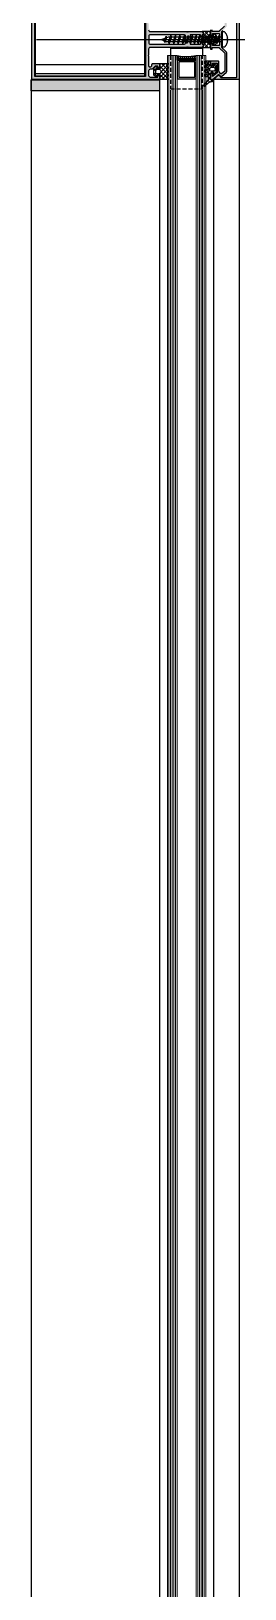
# Model space of a CAD drawing. Header units: millimetres. Extents: x 809 to 8159, y 33 to 4533.
# Drawn here: x 4970.9 to 4984.2, y 1358.6 to 1455.8 of the extents above; entities that cross this region are included whole.
import ezdxf

# ---------------------------------------------------------------- set-up
doc = ezdxf.new("R2010")
doc.units = ezdxf.units.MM
doc.linetypes.add('DASHDOT', pattern=[25.4, 12.7, -6.35, 0, -6.35])
doc.linetypes.add('HIDDEN', pattern=[0.375, 0.25, -0.125])
for name, color, linetype in [('1', 3, 'Continuous'), ('11', 11, 'Continuous'), ('3', 11, 'Continuous'), ('5', 11, 'Continuous'), ('EKSEN', 11, 'Continuous'), ('FITILLER', 240, 'Continuous'), ('GORUNUS-TARAMA', 11, 'Continuous')]:
    doc.layers.add(name, color=color, linetype=linetype)
doc.layers.add('cam', color=5, linetype='Continuous', lineweight=0)

# ---------------------------------------------------------------- blocks, each defined once
blk = doc.blocks.new('ajsdfxcvzx')
h = blk.add_hatch(color=256)
edge = h.paths.add_edge_path()
edge.add_line((36934.791, -7133.723), (36934.721, -7133.723))
edge.add_line((36934.721, -7133.723), (36934.721, -7133.633))
edge.add_line((36934.721, -7133.633), (36934.241, -7133.633))
edge.add_arc((36934.241, -7133.733), 0.1, 90, 180)
edge.add_line((36934.141, -7133.733), (36934.141, -7134.013))
edge.add_arc((36934.241, -7134.013), 0.1, 180, 270)
edge.add_line((36934.241, -7134.113), (36934.32, -7134.113))
edge.add_arc((36934.32, -7134.163), 0.05, 405, 450, ccw=False)
edge.add_line((36934.356, -7134.128), (36934.526, -7134.299))
edge.add_arc((36934.562, -7134.263), 0.05, 225, 270)
edge.add_line((36934.562, -7134.313), (36934.721, -7134.313))
edge.add_line((36934.721, -7134.313), (36934.721, -7134.223))
edge.add_line((36934.721, -7134.223), (36934.791, -7134.223))
edge.add_arc((36934.791, -7134.273), 0.05, 0, 90, ccw=False)
edge.add_line((36934.841, -7134.273), (36934.841, -7134.473))
edge.add_line((36934.841, -7134.473), (36934.401, -7134.473))
edge.add_arc((36934.401, -7134.423), 0.05, 180, 270, ccw=False)
edge.add_line((36934.351, -7134.423), (36934.351, -7134.356))
edge.add_arc((36934.301, -7134.356), 0.05, 360, 405)
edge.add_line((36934.336, -7134.321), (36934.304, -7134.288))
edge.add_arc((36934.268, -7134.323), 0.05, 405, 450)
edge.add_line((36934.268, -7134.273), (36934.191, -7134.273))
edge.add_arc((36934.191, -7134.323), 0.05, 90, 180)
edge.add_line((36934.141, -7134.323), (36934.141, -7134.573))
edge.add_line((36934.141, -7134.573), (36934.141, -7134.943))
edge.add_line((36934.141, -7134.943), (36934.111, -7134.973))
edge.add_line((36934.111, -7134.973), (36934.141, -7135.003))
edge.add_line((36934.141, -7135.003), (36934.141, -7135.373))
edge.add_arc((36934.233, -7135.381), 0.0919, 174.92947, 270.95505)
edge.add_line((36934.234, -7135.473), (36936.511, -7135.473))
edge.add_arc((36936.531, -7135.473), 0.02, 180, 360)
edge.add_line((36936.551, -7135.473), (36936.571, -7135.473))
edge.add_arc((36936.591, -7135.473), 0.02, 180, 360)
edge.add_line((36936.611, -7135.473), (36937.541, -7135.473))
edge.add_line((36937.541, -7135.473), (36937.541, -7135.613))
edge.add_arc((36937.481, -7135.613), 0.06, 270, 360, ccw=False)
edge.add_line((36937.481, -7135.673), (36937.481, -7135.743))
edge.add_arc((36937.451, -7135.743), 0.03, 270, 360, ccw=False)
edge.add_line((36937.451, -7135.773), (36937.411, -7135.773))
edge.add_arc((36937.411, -7135.743), 0.03, 180, 270, ccw=False)
edge.add_line((36937.381, -7135.743), (36937.381, -7135.673))
edge.add_line((36937.381, -7135.673), (36936.741, -7135.673))
edge.add_line((36936.741, -7135.673), (36936.741, -7135.923))
edge.add_line((36936.741, -7135.923), (36936.691, -7135.973))
edge.add_line((36936.691, -7135.973), (36936.741, -7136.023))
edge.add_line((36936.741, -7136.023), (36936.741, -7136.273))
edge.add_line((36936.741, -7136.273), (36937.381, -7136.273))
edge.add_line((36937.381, -7136.273), (36937.381, -7136.203))
edge.add_arc((36937.411, -7136.203), 0.03, 90, 180, ccw=False)
edge.add_line((36937.411, -7136.173), (36937.451, -7136.173))
edge.add_arc((36937.451, -7136.203), 0.03, 0, 90, ccw=False)
edge.add_line((36937.481, -7136.203), (36937.481, -7136.273))
edge.add_arc((36937.481, -7136.333), 0.06, 360, 450, ccw=False)
edge.add_line((36937.541, -7136.333), (36937.541, -7136.473))
edge.add_line((36937.541, -7136.473), (36936.611, -7136.473))
edge.add_arc((36936.591, -7136.473), 0.02, 360, 540)
edge.add_line((36936.571, -7136.473), (36936.551, -7136.473))
edge.add_arc((36936.531, -7136.473), 0.02, 360, 540)
edge.add_line((36936.511, -7136.473), (36934.234, -7136.473))
edge.add_arc((36934.233, -7136.565), 0.0919, 449.04495, 545.07053)
edge.add_line((36934.141, -7136.573), (36934.141, -7136.943))
edge.add_line((36934.141, -7136.943), (36934.111, -7136.973))
edge.add_line((36934.111, -7136.973), (36934.141, -7137.003))
edge.add_line((36934.141, -7137.003), (36934.141, -7137.373))
edge.add_line((36934.141, -7137.373), (36934.141, -7137.623))
edge.add_arc((36934.191, -7137.623), 0.05, 180, 270)
edge.add_line((36934.191, -7137.673), (36934.268, -7137.673))
edge.add_arc((36934.268, -7137.623), 0.05, 270, 315)
edge.add_line((36934.304, -7137.659), (36934.336, -7137.626))
edge.add_arc((36934.301, -7137.591), 0.05, 315, 360)
edge.add_line((36934.351, -7137.591), (36934.351, -7137.523))
edge.add_arc((36934.401, -7137.523), 0.05, 90, 180, ccw=False)
edge.add_line((36934.401, -7137.473), (36934.841, -7137.473))
edge.add_line((36934.841, -7137.473), (36934.841, -7137.673))
edge.add_arc((36934.791, -7137.673), 0.05, 270, 360, ccw=False)
edge.add_line((36934.791, -7137.723), (36934.721, -7137.723))
edge.add_line((36934.721, -7137.723), (36934.721, -7137.633))
edge.add_line((36934.721, -7137.633), (36934.562, -7137.633))
edge.add_arc((36934.562, -7137.683), 0.05, 450, 495)
edge.add_line((36934.526, -7137.648), (36934.356, -7137.819))
edge.add_arc((36934.32, -7137.783), 0.05, 270, 315, ccw=False)
edge.add_line((36934.32, -7137.833), (36934.241, -7137.833))
edge.add_arc((36934.241, -7137.933), 0.1, 90, 180)
edge.add_line((36934.141, -7137.933), (36934.141, -7138.213))
edge.add_arc((36934.241, -7138.213), 0.1, 180, 270)
edge.add_line((36934.241, -7138.313), (36934.721, -7138.313))
edge.add_line((36934.721, -7138.313), (36934.721, -7138.223))
edge.add_line((36934.721, -7138.223), (36934.791, -7138.223))
edge.add_arc((36934.791, -7138.273), 0.05, 0, 90, ccw=False)
edge.add_line((36934.841, -7138.273), (36934.841, -7138.473))
edge.add_line((36934.841, -7138.473), (36926.848, -7138.473))
edge.add_line((36926.848, -7138.473), (36926.848, -7133.473))
edge.add_line((36926.848, -7133.473), (36934.841, -7133.473))
edge.add_line((36934.841, -7133.473), (36934.841, -7133.673))
edge.add_arc((36934.791, -7133.673), 0.05, 270, 360, ccw=False)
h.paths.add_polyline_path([(36933.948, -7138.272), (36927.048, -7138.272), (36927.048, -7133.672), (36933.948, -7133.672), (36933.948, -7135.972)], flags=16)
edge = h.paths.add_edge_path(flags=16)
edge.add_arc((36936.348, -7135.772), 0.1, 360, 450)
edge.add_line((36936.348, -7135.672), (36934.248, -7135.672))
edge.add_arc((36934.248, -7135.772), 0.1, 90, 180)
edge.add_line((36934.148, -7135.772), (36934.148, -7136.172))
edge.add_arc((36934.248, -7136.172), 0.1, 180, 270)
edge.add_line((36934.248, -7136.272), (36936.348, -7136.272))
edge.add_arc((36936.348, -7136.172), 0.1, 270, 360)
edge.add_line((36936.448, -7136.172), (36936.448, -7135.772))
h = blk.add_hatch(color=256)
edge = h.paths.add_edge_path()
edge.add_line((36938.411, -7137.451), (36938.411, -7138.051))
edge.add_line((36938.411, -7138.051), (36938.131, -7138.286))
edge.add_line((36938.131, -7138.286), (36938.131, -7138.081))
edge.add_line((36938.131, -7138.081), (36938.061, -7138.081))
edge.add_arc((36938.061, -7138.131), 0.05, 90, 180)
edge.add_line((36938.011, -7138.131), (36938.011, -7138.468))
edge.add_line((36938.011, -7138.468), (36938.117, -7138.468))
edge.add_line((36938.117, -7138.468), (36938.472, -7138.17))
edge.add_arc((36938.505, -7138.208), 0.05, 40, 130, ccw=False)
edge.add_line((36938.543, -7138.176), (36938.618, -7138.265))
edge.add_arc((36938.656, -7138.233), 0.05, 220, 310)
edge.add_line((36938.688, -7138.272), (36938.993, -7138.016))
edge.add_arc((36938.961, -7137.977), 0.05, 310, 360)
edge.add_line((36939.011, -7137.977), (36939.011, -7136.798))
edge.add_arc((36938.961, -7136.798), 0.05, 0, 45)
edge.add_line((36938.996, -7136.763), (36938.819, -7136.585))
edge.add_line((36938.819, -7136.585), (36938.777, -7136.585))
edge.add_line((36938.777, -7136.585), (36938.777, -7136.543))
edge.add_line((36938.777, -7136.543), (36938.722, -7136.488))
edge.add_arc((36938.757, -7136.453), 0.05, 180, 225, ccw=False)
edge.add_line((36938.707, -7136.453), (36938.707, -7135.494))
edge.add_arc((36938.757, -7135.494), 0.05, 135, 180, ccw=False)
edge.add_line((36938.722, -7135.459), (36938.777, -7135.404))
edge.add_line((36938.777, -7135.404), (36938.777, -7135.361))
edge.add_line((36938.777, -7135.361), (36938.819, -7135.361))
edge.add_line((36938.819, -7135.361), (36938.996, -7135.184))
edge.add_arc((36938.961, -7135.149), 0.05, 315, 360)
edge.add_line((36939.011, -7135.149), (36939.011, -7133.969))
edge.add_arc((36938.961, -7133.969), 0.05, 360, 410)
edge.add_line((36938.993, -7133.931), (36938.688, -7133.675))
edge.add_arc((36938.656, -7133.713), 0.05, 50, 140)
edge.add_line((36938.618, -7133.681), (36938.543, -7133.771))
edge.add_arc((36938.505, -7133.739), 0.05, 230, 320, ccw=False)
edge.add_line((36938.472, -7133.777), (36938.117, -7133.478))
edge.add_line((36938.117, -7133.478), (36938.011, -7133.478))
edge.add_line((36938.011, -7133.478), (36938.011, -7133.816))
edge.add_arc((36938.061, -7133.816), 0.05, 180, 270)
edge.add_line((36938.061, -7133.866), (36938.131, -7133.866))
edge.add_line((36938.131, -7133.866), (36938.131, -7133.661))
edge.add_line((36938.131, -7133.661), (36938.411, -7133.896))
edge.add_line((36938.411, -7133.896), (36938.411, -7134.496))
edge.add_line((36938.411, -7134.496), (36938.131, -7134.496))
edge.add_line((36938.131, -7134.496), (36938.131, -7134.366))
edge.add_line((36938.131, -7134.366), (36938.061, -7134.366))
edge.add_arc((36938.061, -7134.416), 0.05, 90, 180)
edge.add_line((36938.011, -7134.416), (36938.011, -7134.616))
edge.add_line((36938.011, -7134.616), (36938.481, -7134.616))
edge.add_arc((36938.481, -7134.566), 0.05, 270, 360)
edge.add_line((36938.531, -7134.566), (36938.531, -7133.99))
edge.add_arc((36938.581, -7133.99), 0.05, 140, 180, ccw=False)
edge.add_line((36938.543, -7133.958), (36938.633, -7133.85))
edge.add_arc((36938.671, -7133.883), 0.05, 50, 140, ccw=False)
edge.add_line((36938.703, -7133.844), (36938.873, -7133.987))
edge.add_arc((36938.841, -7134.025), 0.05, 0, 50, ccw=False)
edge.add_line((36938.891, -7134.025), (36938.891, -7135.099))
edge.add_arc((36938.841, -7135.099), 0.05, 315, 360, ccw=False)
edge.add_line((36938.876, -7135.134), (36938.552, -7135.459))
edge.add_arc((36938.517, -7135.423), 0.05, 270, 315, ccw=False)
edge.add_line((36938.517, -7135.473), (36938.111, -7135.473))
edge.add_line((36938.111, -7135.473), (36938.111, -7135.373))
edge.add_line((36938.111, -7135.373), (36938.011, -7135.373))
edge.add_line((36938.011, -7135.373), (36938.011, -7135.673))
edge.add_arc((36938.061, -7135.673), 0.05, 180, 270)
edge.add_line((36938.061, -7135.723), (36938.131, -7135.723))
edge.add_line((36938.131, -7135.723), (36938.131, -7135.593))
edge.add_line((36938.131, -7135.593), (36938.507, -7135.593))
edge.add_arc((36938.507, -7135.643), 0.05, 0, 90, ccw=False)
edge.add_line((36938.557, -7135.643), (36938.557, -7136.303))
edge.add_arc((36938.507, -7136.303), 0.05, 270, 360, ccw=False)
edge.add_line((36938.507, -7136.353), (36938.131, -7136.353))
edge.add_line((36938.131, -7136.353), (36938.131, -7136.223))
edge.add_line((36938.131, -7136.223), (36938.061, -7136.223))
edge.add_arc((36938.061, -7136.273), 0.05, 90, 180)
edge.add_line((36938.011, -7136.273), (36938.011, -7136.573))
edge.add_line((36938.011, -7136.573), (36938.111, -7136.573))
edge.add_line((36938.111, -7136.573), (36938.111, -7136.473))
edge.add_line((36938.111, -7136.473), (36938.517, -7136.473))
edge.add_arc((36938.517, -7136.523), 0.05, 45, 90, ccw=False)
edge.add_line((36938.552, -7136.488), (36938.876, -7136.812))
edge.add_arc((36938.841, -7136.848), 0.05, 0, 45, ccw=False)
edge.add_line((36938.891, -7136.848), (36938.891, -7137.921))
edge.add_arc((36938.841, -7137.921), 0.05, -50, 0, ccw=False)
edge.add_line((36938.873, -7137.96), (36938.703, -7138.102))
edge.add_arc((36938.671, -7138.064), 0.05, 220, 310, ccw=False)
edge.add_line((36938.633, -7138.096), (36938.543, -7137.989))
edge.add_arc((36938.581, -7137.957), 0.05, 180, 220, ccw=False)
edge.add_line((36938.531, -7137.957), (36938.531, -7137.381))
edge.add_arc((36938.481, -7137.381), 0.05, 0, 90)
edge.add_line((36938.481, -7137.331), (36938.011, -7137.331))
edge.add_line((36938.011, -7137.331), (36938.011, -7137.531))
edge.add_arc((36938.061, -7137.531), 0.05, 180, 270)
edge.add_line((36938.061, -7137.581), (36938.131, -7137.581))
edge.add_line((36938.131, -7137.581), (36938.131, -7137.451))
edge.add_line((36938.131, -7137.451), (36938.411, -7137.451))
h = blk.add_hatch(color=256)
edge = h.paths.add_edge_path()
edge.add_arc((36939.604, -7138.293), 0.05, 270, 360)
edge.add_line((36939.654, -7138.293), (36939.654, -7133.653))
edge.add_arc((36939.604, -7133.653), 0.05, 0, 90)
edge.add_line((36939.604, -7133.603), (36938.651, -7133.603))
edge.add_line((36938.651, -7133.603), (36938.54, -7133.736))
edge.add_arc((36938.502, -7133.703), 0.05, 230, 320, ccw=False)
edge.add_line((36938.469, -7133.742), (36938.192, -7133.509))
edge.add_arc((36938.204, -7133.493), 0.02, 90, 230, ccw=False)
edge.add_line((36938.204, -7133.473), (36939.734, -7133.473))
edge.add_arc((36939.734, -7133.523), 0.05, 0, 90, ccw=False)
edge.add_line((36939.784, -7133.523), (36939.784, -7138.423))
edge.add_arc((36939.734, -7138.423), 0.05, -90, 0, ccw=False)
edge.add_line((36939.734, -7138.473), (36938.204, -7138.473))
edge.add_arc((36938.204, -7138.453), 0.02, 130, 270, ccw=False)
edge.add_line((36938.192, -7138.438), (36938.469, -7138.205))
edge.add_arc((36938.502, -7138.243), 0.05, 40, 130, ccw=False)
edge.add_line((36938.54, -7138.211), (36938.651, -7138.343))
edge.add_line((36938.651, -7138.343), (36939.604, -7138.343))
h = blk.add_hatch()
h.set_pattern_fill('NET', color=256, angle=180, style=0)
h.set_pattern_definition([(180, (36878.66936, -7129.51547), (-3e-17, -0.125), []), (270, (36878.66936, -7129.51547), (0.125, -4e-17), [])])
h.paths.add_polyline_path([(36937.091, -7137.267), (36935.928, -7137.267), (36935.928, -7136.969), (36936.127, -7137.009), (36936.366, -7137.029), (36936.624, -7137.029), (36936.952, -7136.999), (36937.091, -7136.979)])
at = {"layer": 'FITILLER'}
h = blk.add_hatch(dxfattribs=at)
h.set_pattern_fill('NET', color=256, scale=1.5, angle=225, style=0)
h.set_pattern_definition([(225, (36956.32115, -7214.00545), (0.1325825, -0.1325825), []), (315, (36956.32115, -7214.00545), (0.1325825, 0.1325825), [])])
edge = h.paths.add_edge_path(flags=16)
edge.add_arc((36938.017, -7135.949), 0.1, 90, 180, ccw=False)
edge.add_line((36938.017, -7135.849), (36938.175, -7135.849))
edge.add_arc((36938.175, -7135.949), 0.1, 0, 90, ccw=False)
edge.add_line((36938.275, -7135.949), (36938.275, -7135.999))
edge.add_arc((36938.175, -7135.999), 0.1, -90, 0, ccw=False)
edge.add_line((36938.175, -7136.099), (36938.017, -7136.099))
edge.add_arc((36938.017, -7135.999), 0.1, 180, 270, ccw=False)
edge.add_line((36937.917, -7135.999), (36937.917, -7135.949))
edge = h.paths.add_edge_path()
edge.add_line((36938, -7135.474), (36937.483, -7135.474))
edge.add_arc((36937.483, -7135.484), 0.01, 90, 225)
edge.add_line((36937.476, -7135.491), (36937.587, -7135.602))
edge.add_arc((36937.58, -7135.609), 0.00893, -45, 45, ccw=False)
edge.add_line((36937.587, -7135.615), (36937.477, -7135.724))
edge.add_arc((36937.484, -7135.73), 0.00893, 135, 225)
edge.add_line((36937.477, -7135.737), (36937.587, -7135.846))
edge.add_arc((36937.58, -7135.852), 0.00893, -45, 45, ccw=False)
edge.add_line((36937.587, -7135.859), (36937.477, -7135.968))
edge.add_arc((36937.484, -7135.974), 0.00893, 135, 225)
edge.add_line((36937.477, -7135.981), (36937.587, -7136.09))
edge.add_arc((36937.58, -7136.096), 0.00893, -45, 45, ccw=False)
edge.add_line((36937.587, -7136.103), (36937.477, -7136.212))
edge.add_arc((36937.484, -7136.218), 0.00893, 135, 225)
edge.add_line((36937.477, -7136.225), (36937.587, -7136.334))
edge.add_arc((36937.58, -7136.34), 0.00893, -45, 45, ccw=False)
edge.add_line((36937.587, -7136.346), (36937.476, -7136.457))
edge.add_arc((36937.483, -7136.464), 0.01, 135, 270)
edge.add_line((36937.483, -7136.474), (36938, -7136.474))
edge.add_line((36938, -7136.474), (36938, -7136.249))
edge.add_arc((36938.05, -7136.249), 0.05, 90, 180, ccw=False)
edge.add_line((36938.05, -7136.199), (36938.17, -7136.199))
edge.add_line((36938.17, -7136.199), (36938.17, -7136.299))
edge.add_line((36938.17, -7136.299), (36938.22, -7136.299))
edge.add_line((36938.22, -7136.299), (36938.35, -7136.224))
edge.add_arc((36938.325, -7136.181), 0.05, 300, 360)
edge.add_line((36938.375, -7136.181), (36938.375, -7135.768))
edge.add_arc((36938.325, -7135.768), 0.05, 0, 60)
edge.add_line((36938.35, -7135.724), (36938.22, -7135.649))
edge.add_line((36938.22, -7135.649), (36938.17, -7135.649))
edge.add_line((36938.17, -7135.649), (36938.17, -7135.749))
edge.add_line((36938.17, -7135.749), (36938.05, -7135.749))
edge.add_arc((36938.05, -7135.699), 0.05, 180, 270, ccw=False)
edge.add_line((36938, -7135.699), (36938, -7135.474))
h = blk.add_hatch(dxfattribs=at)
h.set_pattern_fill('NET', color=256, scale=1.5, angle=225, style=0)
h.set_pattern_definition([(135, (36948.451, -7125.72676), (0.1325825, 0.1325825), []), (45, (36948.451, -7125.72676), (0.1325825, -0.1325825), [])])
edge = h.paths.add_edge_path(flags=16)
edge.add_arc((36934.819, -7137.948), 0.1, 0, 90)
edge.add_line((36934.819, -7137.848), (36934.661, -7137.848))
edge.add_arc((36934.661, -7137.948), 0.1, 90, 180)
edge.add_line((36934.561, -7137.948), (36934.561, -7137.998))
edge.add_arc((36934.661, -7137.998), 0.1, 180, 270)
edge.add_line((36934.661, -7138.098), (36934.819, -7138.098))
edge.add_arc((36934.819, -7137.998), 0.1, 270, 360)
edge.add_line((36934.919, -7137.998), (36934.919, -7137.948))
edge = h.paths.add_edge_path()
edge.add_line((36934.836, -7137.473), (36935.353, -7137.473))
edge.add_arc((36935.353, -7137.483), 0.01, -45, 90, ccw=False)
edge.add_line((36935.36, -7137.49), (36935.249, -7137.601))
edge.add_arc((36935.255, -7137.608), 0.00893, 135, 225)
edge.add_line((36935.249, -7137.614), (36935.358, -7137.723))
edge.add_arc((36935.352, -7137.729), 0.00893, -45, 45, ccw=False)
edge.add_line((36935.358, -7137.736), (36935.249, -7137.845))
edge.add_arc((36935.255, -7137.851), 0.00893, 135, 225)
edge.add_line((36935.249, -7137.858), (36935.358, -7137.967))
edge.add_arc((36935.352, -7137.973), 0.00893, -45, 45, ccw=False)
edge.add_line((36935.358, -7137.98), (36935.249, -7138.089))
edge.add_arc((36935.255, -7138.095), 0.00893, 135, 225)
edge.add_line((36935.249, -7138.102), (36935.358, -7138.211))
edge.add_arc((36935.352, -7138.217), 0.00893, -45, 45, ccw=False)
edge.add_line((36935.358, -7138.224), (36935.249, -7138.333))
edge.add_arc((36935.255, -7138.339), 0.00893, 135, 225)
edge.add_line((36935.249, -7138.345), (36935.36, -7138.456))
edge.add_arc((36935.353, -7138.463), 0.01, -90, 45, ccw=False)
edge.add_line((36935.353, -7138.473), (36934.836, -7138.473))
edge.add_line((36934.836, -7138.473), (36934.836, -7138.248))
edge.add_arc((36934.786, -7138.248), 0.05, 0, 90)
edge.add_line((36934.786, -7138.198), (36934.666, -7138.198))
edge.add_line((36934.666, -7138.198), (36934.666, -7138.298))
edge.add_line((36934.666, -7138.298), (36934.616, -7138.298))
edge.add_line((36934.616, -7138.298), (36934.486, -7138.223))
edge.add_arc((36934.511, -7138.18), 0.05, 180, 240, ccw=False)
edge.add_line((36934.461, -7138.18), (36934.461, -7137.767))
edge.add_arc((36934.511, -7137.767), 0.05, 120, 180, ccw=False)
edge.add_line((36934.486, -7137.723), (36934.616, -7137.648))
edge.add_line((36934.616, -7137.648), (36934.666, -7137.648))
edge.add_line((36934.666, -7137.648), (36934.666, -7137.748))
edge.add_line((36934.666, -7137.748), (36934.786, -7137.748))
edge.add_arc((36934.786, -7137.698), 0.05, 270, 360)
edge.add_line((36934.836, -7137.698), (36934.836, -7137.473))
h = blk.add_hatch(dxfattribs=at)
h.set_pattern_fill('NET', color=256, scale=1.5, angle=225, style=0)
h.set_pattern_definition([(135, (36952.42699, -7121.48523), (0.1325825, 0.1325825), []), (45, (36952.42699, -7121.48523), (0.1325825, -0.1325825), [])])
edge = h.paths.add_edge_path(flags=16)
edge.add_arc((36938.183, -7137.856), 0.1, -90, 0, ccw=False)
edge.add_line((36938.183, -7137.956), (36938.058, -7137.956))
edge.add_arc((36938.058, -7137.856), 0.1, 180, 270, ccw=False)
edge.add_line((36937.958, -7137.856), (36937.958, -7137.806))
edge.add_arc((36938.058, -7137.806), 0.1, 90, 180, ccw=False)
edge.add_line((36938.058, -7137.706), (36938.183, -7137.706))
edge.add_arc((36938.183, -7137.806), 0.1, 0, 90, ccw=False)
edge.add_line((36938.283, -7137.806), (36938.283, -7137.856))
edge = h.paths.add_edge_path()
edge.add_arc((36938.026, -7138.815), 0.2, 100, 130.23314, ccw=False)
edge.add_line((36937.991, -7138.618), (36938.126, -7138.594))
edge.add_arc((36938.118, -7138.545), 0.05, 280, 345)
edge.add_line((36938.166, -7138.558), (36938.184, -7138.488))
edge.add_line((36938.184, -7138.488), (36938.008, -7138.488))
edge.add_line((36938.008, -7138.488), (36938.008, -7138.106))
edge.add_arc((36938.058, -7138.106), 0.05, 90, 180, ccw=False)
edge.add_line((36938.058, -7138.056), (36938.178, -7138.056))
edge.add_line((36938.178, -7138.056), (36938.178, -7138.156))
edge.add_line((36938.178, -7138.156), (36938.228, -7138.156))
edge.add_line((36938.228, -7138.156), (36938.358, -7138.081))
edge.add_arc((36938.333, -7138.038), 0.05, 300, 360)
edge.add_line((36938.383, -7138.038), (36938.383, -7137.624))
edge.add_arc((36938.333, -7137.624), 0.05, 0, 60)
edge.add_line((36938.358, -7137.581), (36938.228, -7137.506))
edge.add_line((36938.228, -7137.506), (36938.178, -7137.506))
edge.add_line((36938.178, -7137.506), (36938.178, -7137.606))
edge.add_line((36938.178, -7137.606), (36938.058, -7137.606))
edge.add_arc((36938.058, -7137.556), 0.05, 180, 270, ccw=False)
edge.add_line((36938.008, -7137.556), (36938.008, -7137.331))
edge.add_line((36938.008, -7137.331), (36937.658, -7137.331))
edge.add_line((36937.658, -7137.331), (36937.658, -7137.481))
edge.add_line((36937.658, -7137.481), (36937.808, -7137.481))
edge.add_arc((36937.808, -7137.531), 0.05, 0, 90, ccw=False)
edge.add_line((36937.858, -7137.531), (36937.858, -7137.551))
edge.add_arc((36937.808, -7137.551), 0.05, -90, 0, ccw=False)
edge.add_line((36937.808, -7137.601), (36937.658, -7137.601))
edge.add_line((36937.658, -7137.601), (36937.658, -7137.751))
edge.add_line((36937.658, -7137.751), (36937.808, -7137.751))
edge.add_arc((36937.808, -7137.801), 0.05, 0, 90, ccw=False)
edge.add_line((36937.858, -7137.801), (36937.858, -7137.821))
edge.add_arc((36937.808, -7137.821), 0.05, -90, 0, ccw=False)
edge.add_line((36937.808, -7137.871), (36937.658, -7137.871))
edge.add_line((36937.658, -7137.871), (36937.658, -7138.021))
edge.add_line((36937.658, -7138.021), (36937.808, -7138.021))
edge.add_arc((36937.808, -7138.071), 0.05, 0, 90, ccw=False)
edge.add_line((36937.858, -7138.071), (36937.858, -7138.091))
edge.add_arc((36937.808, -7138.091), 0.05, -90, 0, ccw=False)
edge.add_line((36937.808, -7138.141), (36937.658, -7138.141))
edge.add_line((36937.658, -7138.141), (36937.658, -7138.291))
edge.add_line((36937.658, -7138.291), (36937.808, -7138.291))
edge.add_arc((36937.808, -7138.341), 0.05, 0, 90, ccw=False)
edge.add_line((36937.858, -7138.341), (36937.858, -7138.449))
edge.add_arc((36937.808, -7138.449), 0.05, -40, 0, ccw=False)
edge.add_line((36937.846, -7138.481), (36937.579, -7138.8))
edge.add_arc((36937.611, -7138.838), 0.05, 130.23314, 310.23314)
edge.add_line((36937.643, -7138.877), (36937.897, -7138.662))
h = blk.add_hatch(dxfattribs=at)
h.set_pattern_fill('DOTS', color=256, scale=1.2, angle=135, style=0)
h.set_pattern_definition([(225, (37029.006284, -6996.911574), (-0.079549513, 0.026516504), [0, -0.075])])
h.paths.add_polyline_path([(36934.811, -7138.487), (36934.811, -7139.168), (36926.814, -7139.168), (36926.814, -7138.487)])
at = {"linetype": 'HIDDEN'}
for p, q in [((36935.511, -7136.997), (36935.511, -7139.056)), ((36937.511, -7139.056), (36937.511, -7136.973)), ((36935.511, -7139.056), (36937.511, -7139.056))]:
    blk.add_line(p, q, dxfattribs=at)
for p, q in [((36937.115, -7137.273), (36936.515, -7137.273)), ((36937.511, -7136.977), (36937.511, -7136.973))]:
    blk.add_line(p, q)
at = {"elevation": 0}
for points in [[(36934.141, -7135.373, 0.445362), (36934.234, -7135.473), (36936.511, -7135.473, 1), (36936.551, -7135.473), (36936.571, -7135.473, 1), (36936.611, -7135.473), (36937.541, -7135.473), (36937.541, -7135.613, -0.414214), (36937.481, -7135.673), (36937.481, -7135.743, -0.414214), (36937.451, -7135.773), (36937.411, -7135.773, -0.414214), (36937.381, -7135.743), (36937.381, -7135.673), (36936.741, -7135.673), (36936.741, -7135.923), (36936.691, -7135.973), (36936.741, -7136.023), (36936.741, -7136.273), (36937.381, -7136.273), (36937.381, -7136.203, -0.414214), (36937.411, -7136.173), (36937.451, -7136.173, -0.414214), (36937.481, -7136.203), (36937.481, -7136.273, -0.414214), (36937.541, -7136.333), (36937.541, -7136.473), (36936.611, -7136.473, 1), (36936.571, -7136.473), (36936.551, -7136.473, 1), (36936.511, -7136.473), (36934.234, -7136.473, 0.445362), (36934.141, -7136.573), (36934.141, -7136.943), (36934.111, -7136.973), (36934.141, -7137.003), (36934.141, -7137.373), (36934.141, -7137.623, 0.414214), (36934.191, -7137.673), (36934.268, -7137.673, 0.198912), (36934.304, -7137.659), (36934.336, -7137.626, 0.198912), (36934.351, -7137.591), (36934.351, -7137.523, -0.414214), (36934.401, -7137.473), (36934.841, -7137.473), (36934.841, -7137.673, -0.414214), (36934.791, -7137.723), (36934.721, -7137.723), (36934.721, -7137.633), (36934.562, -7137.633, 0.198912), (36934.526, -7137.648), (36934.356, -7137.819, -0.198912), (36934.32, -7137.833), (36934.241, -7137.833, 0.414214), (36934.141, -7137.933), (36934.141, -7138.213, 0.414214), (36934.241, -7138.313), (36934.721, -7138.313), (36934.721, -7138.223), (36934.791, -7138.223, -0.414214), (36934.841, -7138.273), (36934.841, -7138.473), (36926.848, -7138.473), (36926.848, -7133.473)], [(36938.876, -7135.134), (36938.552, -7135.459, -0.198912), (36938.517, -7135.473), (36938.111, -7135.473), (36938.111, -7135.373)], [(36938.011, -7135.373), (36938.011, -7135.673, 0.414214), (36938.061, -7135.723), (36938.131, -7135.723), (36938.131, -7135.593), (36938.507, -7135.593, -0.414214), (36938.557, -7135.643), (36938.557, -7136.303, -0.414214), (36938.507, -7136.353), (36938.131, -7136.353), (36938.131, -7136.223), (36938.061, -7136.223, 0.414214), (36938.011, -7136.273), (36938.011, -7136.573), (36938.111, -7136.573), (36938.111, -7136.473), (36938.517, -7136.473, -0.198912), (36938.552, -7136.488), (36938.876, -7136.812, -0.198912), (36938.891, -7136.848), (36938.891, -7137.921, -0.221695), (36938.873, -7137.96), (36938.703, -7138.102, -0.414214), (36938.633, -7138.096), (36938.543, -7137.989, -0.176327), (36938.531, -7137.957), (36938.531, -7137.381, 0.414214), (36938.481, -7137.331), (36938.011, -7137.331), (36938.011, -7137.531, 0.414214), (36938.061, -7137.581), (36938.131, -7137.581), (36938.131, -7137.451), (36938.411, -7137.451), (36938.411, -7138.051), (36938.131, -7138.286), (36938.131, -7138.081), (36938.061, -7138.081, 0.414214), (36938.011, -7138.131), (36938.011, -7138.468), (36938.117, -7138.468), (36938.472, -7138.17, -0.414214), (36938.543, -7138.176), (36938.618, -7138.265, 0.414214), (36938.688, -7138.272), (36938.993, -7138.016, 0.221695), (36939.011, -7137.977), (36939.011, -7136.798, 0.198912), (36938.996, -7136.763), (36938.819, -7136.585), (36938.777, -7136.585), (36938.777, -7136.543), (36938.722, -7136.488, -0.198912), (36938.707, -7136.453), (36938.707, -7135.494, -0.198912), (36938.722, -7135.459), (36938.777, -7135.404)]]:
    blk.add_lwpolyline(points, format="xyb", dxfattribs=at)
for points in [[(36939.604, -7138.343, 0.414214), (36939.654, -7138.293), (36939.654, -7133.653, 0.414214), (36939.604, -7133.603), (36938.651, -7133.603), (36938.54, -7133.736, -0.414214), (36938.469, -7133.742), (36938.192, -7133.509, -0.700208), (36938.204, -7133.473), (36939.734, -7133.473, -0.414214), (36939.784, -7133.523), (36939.784, -7138.423, -0.414214), (36939.734, -7138.473), (36938.204, -7138.473, -0.700208), (36938.192, -7138.438), (36938.469, -7138.205, -0.414214), (36938.54, -7138.211), (36938.651, -7138.343)], [(36936.448, -7135.772, 0.414214), (36936.348, -7135.672), (36934.248, -7135.672, 0.414214), (36934.148, -7135.772), (36934.148, -7136.172, 0.414214), (36934.248, -7136.272), (36936.348, -7136.272, 0.414214), (36936.448, -7136.172)]]:
    blk.add_lwpolyline(points, format="xyb", close=True, dxfattribs=at)
for points in [[(36933.948, -7138.272), (36927.048, -7138.272), (36927.048, -7133.672), (36933.948, -7133.672), (36933.948, -7135.972)], [(36937.091, -7137.267), (36935.928, -7137.267), (36935.928, -7136.969), (36936.127, -7137.009), (36936.366, -7137.029), (36936.624, -7137.029), (36936.952, -7136.999), (36937.091, -7136.979)], [(36937.115, -7137.273), (36935.928, -7137.273), (36935.928, -7138.419), (36937.115, -7138.419)], [(36937.015, -7137.373), (36936.028, -7137.373), (36936.028, -7138.319), (36937.015, -7138.319)]]:
    blk.add_lwpolyline(points, close=True, dxfattribs=at)
at = {"layer": '1', "linetype": 'DASHDOT', "ltscale": 10}
for p, q in [((36938.723, -7135.498), (36938.723, -7136.448)), ((36938.873, -7135.498), (36938.723, -7135.498)), ((36938.326, -7135.731), (36938.226, -7136.216)), ((36938.363, -7135.831), (36938.226, -7136.216)), ((36938.39, -7136.116), (36938.262, -7136.116)), ((36938.326, -7135.731), (36938.363, -7135.831)), ((36938.491, -7135.831), (36938.363, -7135.831)), ((36938.39, -7136.116), (36938.526, -7135.731)), ((36938.426, -7136.216), (36938.39, -7136.116)), ((36938.526, -7135.731), (36938.426, -7136.216)), ((36938.563, -7135.831), (36938.426, -7136.216)), ((36938.556, -7136.116), (36938.462, -7136.116)), ((36938.723, -7136.116), (36938.462, -7136.116)), ((36938.526, -7135.731), (36938.563, -7135.831)), ((36938.556, -7136.116), (36938.556, -7136.116)), ((36938.556, -7136.116), (36938.556, -7136.116)), ((36938.556, -7136.116), (36938.57, -7136.116)), ((36938.556, -7136.116), (36938.57, -7136.116)), ((36938.723, -7135.831), (36938.563, -7135.831)), ((36938.565, -7135.831), (36938.563, -7135.831)), ((36938.873, -7136.448), (36938.723, -7136.448))]:
    blk.add_line(p, q, dxfattribs=at)
for centre, radius, start, end in [((36938.425, -7135.973), 0.653, 8.40723, 46.68802), ((36938.425, -7135.973), 0.653, 313.31198, 351.59277), ((36939.159, -7135.973), 0.13, 132.68487, 227.31513)]:
    blk.add_arc(centre, radius, start, end, dxfattribs=at)
at = {"layer": '11'}
for p, q in [((36934.923, -7135.973), (36935.182, -7135.884)), ((36934.923, -7135.973), (36935.119, -7136.063)), ((36935.119, -7136.062), (36935.227, -7135.755)), ((36935.155, -7136.162), (36935.119, -7136.062)), ((36935.227, -7135.755), (36935.155, -7136.162)), ((36935.264, -7135.855), (36935.155, -7136.162)), ((36935.18, -7136.091), (36935.229, -7136.114)), ((36935.227, -7135.755), (36935.264, -7135.855)), ((36935.385, -7136.116), (36935.237, -7136.116)), ((36935.264, -7135.855), (36935.331, -7135.832)), ((36935.486, -7135.831), (36935.337, -7135.831)), ((36935.385, -7136.116), (36935.521, -7135.731)), ((36935.385, -7136.116), (36935.521, -7135.731)), ((36935.421, -7136.216), (36935.385, -7136.116)), ((36935.521, -7135.731), (36935.421, -7136.216)), ((36935.558, -7135.831), (36935.421, -7136.216)), ((36935.67, -7136.116), (36935.457, -7136.116)), ((36935.521, -7135.731), (36935.558, -7135.831)), ((36935.771, -7135.831), (36935.558, -7135.831)), ((36935.67, -7136.116), (36935.807, -7135.731)), ((36935.67, -7136.116), (36935.807, -7135.731)), ((36935.707, -7136.216), (36935.67, -7136.116)), ((36935.807, -7135.731), (36935.707, -7136.216)), ((36935.843, -7135.831), (36935.707, -7136.216)), ((36935.956, -7136.116), (36935.742, -7136.116)), ((36935.807, -7135.731), (36935.843, -7135.831)), ((36936.057, -7135.831), (36935.843, -7135.831)), ((36935.956, -7136.116), (36936.092, -7135.731)), ((36935.956, -7136.116), (36936.092, -7135.731)), ((36935.992, -7136.216), (36935.956, -7136.116)), ((36936.092, -7135.731), (36935.992, -7136.216)), ((36936.129, -7135.831), (36935.992, -7136.216)), ((36936.241, -7136.116), (36936.028, -7136.116)), ((36936.092, -7135.731), (36936.129, -7135.831)), ((36936.342, -7135.831), (36936.129, -7135.831)), ((36936.241, -7136.116), (36936.378, -7135.731)), ((36936.241, -7136.116), (36936.378, -7135.731)), ((36936.278, -7136.216), (36936.241, -7136.116)), ((36936.378, -7135.731), (36936.278, -7136.216)), ((36936.414, -7135.831), (36936.278, -7136.216)), ((36936.481, -7136.116), (36936.313, -7136.116)), ((36936.378, -7135.731), (36936.414, -7135.831)), ((36936.582, -7135.831), (36936.414, -7135.831)), ((36936.481, -7136.116), (36936.617, -7135.731)), ((36936.481, -7136.116), (36936.617, -7135.731)), ((36936.517, -7136.216), (36936.481, -7136.116)), ((36936.617, -7135.731), (36936.517, -7136.216)), ((36936.654, -7135.831), (36936.517, -7136.216)), ((36936.721, -7136.116), (36936.553, -7136.116)), ((36936.617, -7135.731), (36936.654, -7135.831)), ((36936.821, -7135.831), (36936.654, -7135.831)), ((36936.721, -7136.116), (36936.857, -7135.731)), ((36936.721, -7136.116), (36936.857, -7135.731)), ((36936.757, -7136.216), (36936.721, -7136.116)), ((36936.857, -7135.731), (36936.757, -7136.216)), ((36936.893, -7135.831), (36936.757, -7136.216)), ((36936.96, -7136.116), (36936.792, -7136.116)), ((36936.857, -7135.731), (36936.893, -7135.831)), ((36937.061, -7135.831), (36936.893, -7135.831)), ((36936.96, -7136.116), (36937.097, -7135.731)), ((36936.997, -7136.216), (36936.96, -7136.116)), ((36937.097, -7135.731), (36936.997, -7136.216)), ((36937.133, -7135.831), (36936.997, -7136.216)), ((36937.19, -7136.116), (36937.032, -7136.116)), ((36937.097, -7135.731), (36937.133, -7135.831)), ((36937.291, -7135.831), (36937.133, -7135.831)), ((36937.19, -7136.116), (36937.326, -7135.731)), ((36937.226, -7136.216), (36937.19, -7136.116)), ((36937.326, -7135.731), (36937.226, -7136.216)), ((36937.363, -7135.831), (36937.226, -7136.216)), ((36937.39, -7136.116), (36937.262, -7136.116)), ((36937.326, -7135.731), (36937.363, -7135.831)), ((36937.491, -7135.831), (36937.363, -7135.831)), ((36937.39, -7136.116), (36937.526, -7135.731)), ((36937.39, -7136.116), (36937.526, -7135.731)), ((36937.426, -7136.216), (36937.39, -7136.116)), ((36937.526, -7135.731), (36937.426, -7136.216)), ((36937.563, -7135.831), (36937.426, -7136.216)), ((36937.59, -7136.116), (36937.462, -7136.116)), ((36937.526, -7135.731), (36937.563, -7135.831)), ((36937.691, -7135.831), (36937.563, -7135.831)), ((36937.726, -7135.731), (36937.59, -7136.116)), ((36937.59, -7136.116), (36937.626, -7136.216)), ((36937.626, -7136.216), (36937.726, -7135.731)), ((36937.763, -7135.831), (36937.626, -7136.216)), ((36937.79, -7136.116), (36937.662, -7136.116)), ((36937.726, -7135.731), (36937.763, -7135.831)), ((36937.891, -7135.831), (36937.763, -7135.831)), ((36937.79, -7136.116), (36937.926, -7135.731)), ((36937.826, -7136.216), (36937.79, -7136.116)), ((36937.926, -7135.731), (36937.826, -7136.216)), ((36937.963, -7135.831), (36937.826, -7136.216)), ((36937.99, -7136.116), (36937.862, -7136.116)), ((36937.926, -7135.731), (36937.963, -7135.831)), ((36938.091, -7135.831), (36937.963, -7135.831)), ((36937.99, -7136.116), (36938.126, -7135.731)), ((36938.026, -7136.216), (36937.99, -7136.116)), ((36938.126, -7135.731), (36938.026, -7136.216)), ((36938.163, -7135.831), (36938.026, -7136.216)), ((36938.19, -7136.116), (36938.062, -7136.116)), ((36938.126, -7135.731), (36938.163, -7135.831)), ((36938.291, -7135.831), (36938.163, -7135.831)), ((36938.19, -7136.116), (36938.326, -7135.731)), ((36938.226, -7136.216), (36938.19, -7136.116))]:
    blk.add_line(p, q, dxfattribs=at)
for centre, start, end in [((36935.237, -7136.096), 245.32512, 270), ((36935.337, -7135.851), 90, 109.11162)]:
    blk.add_arc(centre, 0.02, start, end, dxfattribs=at)
at = {"layer": '3'}
for p, q in [((36935.511, -7136.516), (36935.511, -7136.973)), ((36935.511, -7136.516), (36937.511, -7136.516)), ((36937.511, -7136.516), (36937.511, -7136.973))]:
    blk.add_line(p, q, dxfattribs=at)
at = {"layer": '5'}
for p, q in [((36926.811, -7138.473), (36926.811, -7224.068)), ((36934.811, -7138.473), (36934.811, -7224.068)), ((36938.191, -7138.473), (36938.191, -7224.068)), ((36939.784, -7138.473), (36939.784, -7224.068)), ((36926.811, -7211.361), (36926.811, -7287.344)), ((36934.811, -7211.361), (36934.811, -7287.344)), ((36938.191, -7211.361), (36938.191, -7315.894)), ((36939.784, -7211.361), (36939.784, -7315.939))]:
    blk.add_line(p, q, dxfattribs=at)
at = {"layer": 'cam'}
for p, q in [((36935.311, -7224.068), (36935.311, -7136.973)), ((36935.911, -7136.973), (36935.311, -7136.973)), ((36935.411, -7224.068), (36935.411, -7136.973)), ((36935.611, -7224.068), (36935.611, -7136.973)), ((36935.711, -7224.068), (36935.711, -7136.973)), ((36935.811, -7224.068), (36935.811, -7136.973)), ((36935.911, -7224.068), (36935.911, -7136.973)), ((36937.111, -7224.068), (36937.111, -7136.973)), ((36937.711, -7136.973), (36937.111, -7136.973)), ((36937.211, -7224.068), (36937.211, -7136.973)), ((36937.311, -7224.068), (36937.311, -7136.973)), ((36937.411, -7224.068), (36937.411, -7136.973)), ((36937.611, -7224.068), (36937.611, -7136.973)), ((36937.711, -7224.068), (36937.711, -7136.973)), ((36935.511, -7224.068), (36935.511, -7139.127)), ((36937.511, -7224.068), (36937.511, -7139.118)), ((36935.311, -7287.344), (36935.311, -7209.861)), ((36935.411, -7287.344), (36935.411, -7209.861)), ((36935.611, -7287.344), (36935.611, -7209.861)), ((36935.711, -7287.344), (36935.711, -7209.861)), ((36935.811, -7287.344), (36935.811, -7209.861)), ((36935.911, -7287.344), (36935.911, -7209.861)), ((36937.111, -7287.344), (36937.111, -7209.861)), ((36937.211, -7287.344), (36937.211, -7209.861)), ((36937.311, -7287.344), (36937.311, -7209.861)), ((36937.411, -7287.344), (36937.411, -7209.861)), ((36937.611, -7287.344), (36937.611, -7209.861)), ((36937.711, -7287.344), (36937.711, -7209.861)), ((36935.511, -7287.344), (36935.511, -7212.015)), ((36937.511, -7287.344), (36937.511, -7212.006))]:
    blk.add_line(p, q, dxfattribs=at)
at = {"layer": 'EKSEN', "linetype": 'DASHDOT', "ltscale": 5}
blk.add_line((36927.147, -7135.973), (36940.144, -7135.973), dxfattribs=at)
at = {"layer": 'FITILLER', "elevation": 0}
for points in [[(36938, -7135.474), (36937.483, -7135.474, 0.668179), (36937.476, -7135.491), (36937.587, -7135.602, -0.414214), (36937.587, -7135.615), (36937.477, -7135.724, 0.414214), (36937.477, -7135.737), (36937.587, -7135.846, -0.414214), (36937.587, -7135.859), (36937.477, -7135.968, 0.414214), (36937.477, -7135.981), (36937.587, -7136.09, -0.414214), (36937.587, -7136.103), (36937.477, -7136.212, 0.414214), (36937.477, -7136.225), (36937.587, -7136.334, -0.414214), (36937.587, -7136.346), (36937.476, -7136.457, 0.668179), (36937.483, -7136.474), (36938, -7136.474), (36938, -7136.249, -0.414214), (36938.05, -7136.199), (36938.17, -7136.199), (36938.17, -7136.299), (36938.22, -7136.299), (36938.35, -7136.224, 0.267949), (36938.375, -7136.181), (36938.375, -7135.768, 0.267949), (36938.35, -7135.724), (36938.22, -7135.649), (36938.17, -7135.649), (36938.17, -7135.749), (36938.05, -7135.749, -0.414214), (36938, -7135.699)], [(36937.917, -7135.949, -0.414214), (36938.017, -7135.849), (36938.175, -7135.849, -0.414214), (36938.275, -7135.949), (36938.275, -7135.999, -0.414214), (36938.175, -7136.099), (36938.017, -7136.099, -0.414214), (36937.917, -7135.999)], [(36934.836, -7137.473), (36935.353, -7137.473, -0.668179), (36935.36, -7137.49), (36935.249, -7137.601, 0.414214), (36935.249, -7137.614), (36935.358, -7137.723, -0.414214), (36935.358, -7137.736), (36935.249, -7137.845, 0.414214), (36935.249, -7137.858), (36935.358, -7137.967, -0.414214), (36935.358, -7137.98), (36935.249, -7138.089, 0.414214), (36935.249, -7138.102), (36935.358, -7138.211, -0.414214), (36935.358, -7138.224), (36935.249, -7138.333, 0.414214), (36935.249, -7138.345), (36935.36, -7138.456, -0.668179), (36935.353, -7138.473), (36934.836, -7138.473), (36934.836, -7138.248, 0.414214), (36934.786, -7138.198), (36934.666, -7138.198), (36934.666, -7138.298), (36934.616, -7138.298), (36934.486, -7138.223, -0.267949), (36934.461, -7138.18), (36934.461, -7137.767, -0.267949), (36934.486, -7137.723), (36934.616, -7137.648), (36934.666, -7137.648), (36934.666, -7137.748), (36934.786, -7137.748, 0.414214), (36934.836, -7137.698)], [(36937.897, -7138.662, -0.132688), (36937.991, -7138.618), (36938.126, -7138.594, 0.291473), (36938.166, -7138.558), (36938.184, -7138.488), (36938.008, -7138.488), (36938.008, -7138.106, -0.414214), (36938.058, -7138.056), (36938.178, -7138.056), (36938.178, -7138.156), (36938.228, -7138.156), (36938.358, -7138.081, 0.267949), (36938.383, -7138.038), (36938.383, -7137.624, 0.267949), (36938.358, -7137.581), (36938.228, -7137.506), (36938.178, -7137.506), (36938.178, -7137.606), (36938.058, -7137.606, -0.414214), (36938.008, -7137.556), (36938.008, -7137.331), (36937.658, -7137.331), (36937.658, -7137.481), (36937.808, -7137.481, -0.414214), (36937.858, -7137.531), (36937.858, -7137.551, -0.414214), (36937.808, -7137.601), (36937.658, -7137.601), (36937.658, -7137.751), (36937.808, -7137.751, -0.414214), (36937.858, -7137.801), (36937.858, -7137.821, -0.414214), (36937.808, -7137.871), (36937.658, -7137.871), (36937.658, -7138.021), (36937.808, -7138.021, -0.414214), (36937.858, -7138.071), (36937.858, -7138.091, -0.414214), (36937.808, -7138.141), (36937.658, -7138.141), (36937.658, -7138.291), (36937.808, -7138.291, -0.414214), (36937.858, -7138.341), (36937.858, -7138.449, -0.176327), (36937.846, -7138.481), (36937.579, -7138.8, 1), (36937.643, -7138.877)], [(36934.919, -7137.948, 0.414214), (36934.819, -7137.848), (36934.661, -7137.848, 0.414214), (36934.561, -7137.948), (36934.561, -7137.998, 0.414214), (36934.661, -7138.098), (36934.819, -7138.098, 0.414214), (36934.919, -7137.998)], [(36938.283, -7137.856, -0.414214), (36938.183, -7137.956), (36938.058, -7137.956, -0.414214), (36937.958, -7137.856), (36937.958, -7137.806, -0.414214), (36938.058, -7137.706), (36938.183, -7137.706, -0.414214), (36938.283, -7137.806)]]:
    blk.add_lwpolyline(points, format="xyb", close=True, dxfattribs=at)
blk.add_lwpolyline([(36934.811, -7138.487), (36934.811, -7139.168), (36926.814, -7139.168), (36926.814, -7138.487)], close=True, dxfattribs=at)
at = {"layer": 'GORUNUS-TARAMA'}
for p, q in [((36927.056, -7133.688), (36927.056, -7138.258)), ((36933.89, -7133.688), (36933.89, -7138.258)), ((36933.89, -7137.558), (36927.056, -7137.558)), ((36933.89, -7138.115), (36927.056, -7138.115)), ((36933.89, -7138.258), (36927.056, -7138.258))]:
    blk.add_line(p, q, dxfattribs=at)

msp = doc.modelspace()

# ---------------------------------------------------------------- block references
at = {"layer": 'GORUNUS-TARAMA'}
msp.add_blockref('ajsdfxcvzx', (-31955.956, 8591.274), dxfattribs=at)

doc.saveas('drawing.dxf')
